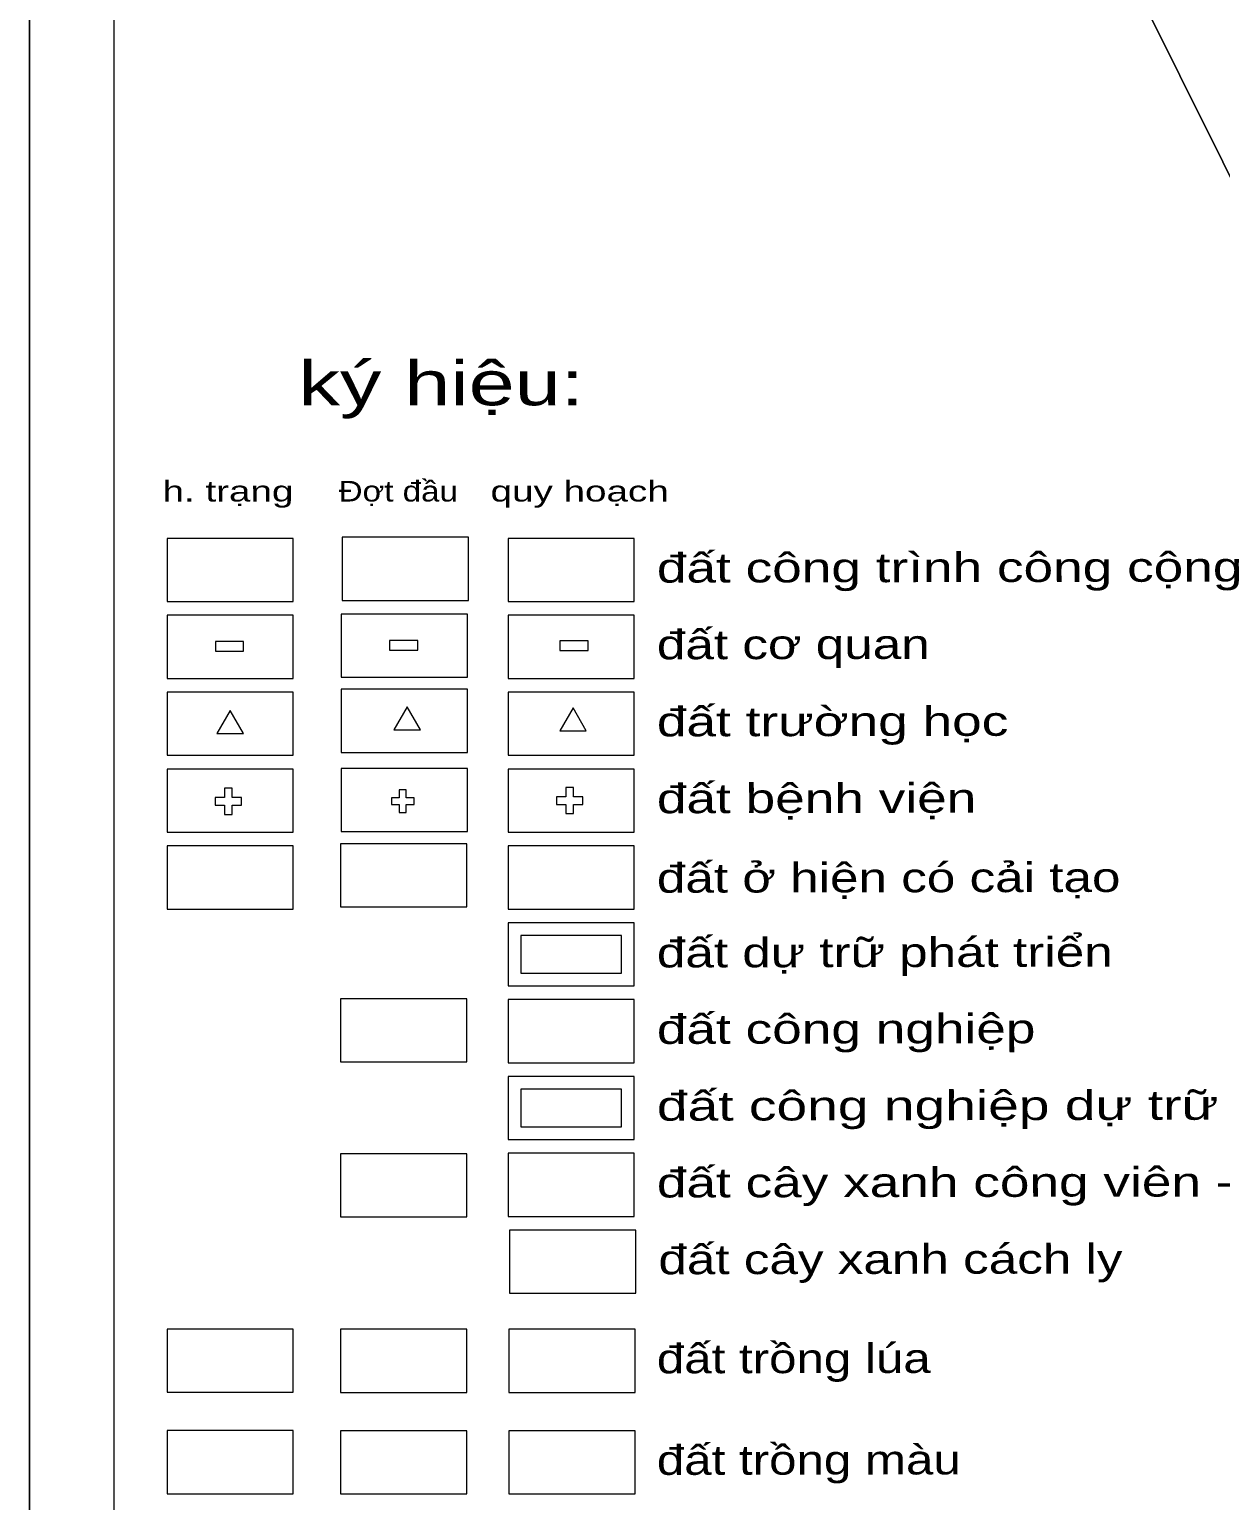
# Model space of a CAD drawing. Header units: metres. Extents: x 532950 to 537618, y 1849954 to 1853119.
# Drawn here: x 533349 to 533854, y 1850342 to 1850966 of the extents above; entities that cross this region are included whole.
import ezdxf

# ---------------------------------------------------------------- set-up
doc = ezdxf.new("R2010")
doc.units = ezdxf.units.M
doc.header["$LTSCALE"] = 3.1
for name, color, linetype, lineweight in [('12', 7, 'Continuous', 13), ('13', 7, 'Continuous', 13), ('14', 7, 'Continuous', 13), ('15', 7, 'Continuous', 13), ('16', 7, 'Continuous', 13), ('17', 7, 'Continuous', 13), ('18', 7, 'Continuous', 13), ('19', 7, 'Continuous', 13), ('20', 7, 'Continuous', 13), ('22', 7, 'Continuous', 13), ('23', 7, 'Continuous', 13), ('24', 7, 'Continuous', 13), ('25', 7, 'Continuous', 13), ('26', 7, 'Continuous', 13), ('29', 7, 'Continuous', 13), ('30', 7, 'Continuous', 13), ('31', 7, 'Continuous', 13), ('32', 7, 'Continuous', 13), ('35', 7, 'Continuous', 13), ('36', 7, 'Continuous', 13), ('37', 7, 'Continuous', 13), ('41', 7, 'Continuous', 13), ('43', 7, 'Continuous', 13), ('46', 7, 'Continuous', 13), ('58', 7, 'Continuous', 13), ('59', 7, 'Continuous', 13), ('60', 7, 'Continuous', 13)]:
    doc.layers.add(name, color=color, linetype=linetype, lineweight=lineweight)
doc.layers.add('27', color=7, linetype='Continuous')

msp = doc.modelspace()

# ---------------------------------------------------------------- linework, layer by layer
at = {"layer": '12'}
msp.add_lwpolyline([(533480.58, 1850462.04), (533534.15, 1850462.04), (533534.15, 1850488.83), (533480.58, 1850488.83)], close=True, dxfattribs=at)
at = {"layer": '13'}
for points in [[(533480.91, 1850659.15), (533534.48, 1850659.15), (533534.48, 1850685.93), (533480.91, 1850685.93)], [(533407.03, 1850657.93), (533460.61, 1850657.93), (533460.61, 1850684.71), (533407.03, 1850684.71)]]:
    msp.add_lwpolyline(points, close=True, dxfattribs=at)
at = {"layer": '14'}
msp.add_lwpolyline([(533480.91, 1850691.02), (533534.48, 1850691.02), (533534.48, 1850717.81), (533480.91, 1850717.81)], close=True, dxfattribs=at)
at = {"layer": '15'}
msp.add_lwpolyline([(533481.37, 1850723.61), (533534.94, 1850723.61), (533534.94, 1850750.39), (533481.37, 1850750.39)], close=True, dxfattribs=at)
at = {"layer": '16'}
msp.add_lwpolyline([(533480.58, 1850527.8), (533534.15, 1850527.8), (533534.15, 1850554.58), (533480.58, 1850554.58)], close=True, dxfattribs=at)
at = {"layer": '17'}
msp.add_lwpolyline([(533552.33, 1850429.73), (533605.91, 1850429.73), (533605.91, 1850456.52), (533552.33, 1850456.52)], close=True, dxfattribs=at)
at = {"layer": '18'}
msp.add_lwpolyline([(533513.42, 1850706.68), (533501.41, 1850706.68), (533501.41, 1850702.52), (533513.42, 1850702.52)], close=True, dxfattribs=at)
msp.add_lwpolyline([(533513.42, 1850706.68), (533501.41, 1850706.68), (533501.41, 1850702.52), (533513.42, 1850702.52)], close=True, dxfattribs=at)
at = {"layer": '19'}
for points in [[(533407.03, 1850690.54), (533460.61, 1850690.54), (533460.61, 1850717.33), (533407.03, 1850717.33)], [(533439.53, 1850706.21), (533427.53, 1850706.21), (533427.53, 1850702.04), (533439.53, 1850702.04)], [(533439.53, 1850706.21), (533427.53, 1850706.21), (533427.53, 1850702.04), (533439.53, 1850702.04)], [(533585.66, 1850706.48), (533573.65, 1850706.48), (533573.65, 1850702.31), (533585.66, 1850702.31)]]:
    msp.add_lwpolyline(points, close=True, dxfattribs=at)
at = {"layer": '20'}
msp.add_lwpolyline([(533407.03, 1850592.69), (533460.61, 1850592.69), (533460.61, 1850619.48), (533407.03, 1850619.48)], close=True, dxfattribs=at)
at = {"layer": '22'}
for points in [[(533407.03, 1850387.69), (533460.61, 1850387.69), (533460.61, 1850414.48), (533407.03, 1850414.48)], [(533480.57, 1850387.6), (533534.15, 1850387.6), (533534.15, 1850414.39), (533480.57, 1850414.39)], [(533552.01, 1850387.6), (533605.59, 1850387.6), (533605.59, 1850414.39), (533552.01, 1850414.39)]]:
    msp.add_lwpolyline(points, close=True, dxfattribs=at)
at = {"layer": '23'}
for points in [[(533407.03, 1850723.16), (533460.61, 1850723.16), (533460.61, 1850749.94), (533407.03, 1850749.94)], [(533407.03, 1850625.31), (533460.61, 1850625.31), (533460.61, 1850652.09), (533407.03, 1850652.09)], [(533480.91, 1850625.56), (533534.48, 1850625.56), (533534.48, 1850652.34), (533480.91, 1850652.34)], [(533427.49, 1850636.78), (533431.44, 1850636.78), (533431.44, 1850632.84), (533434.7, 1850632.84), (533434.7, 1850636.78), (533438.64, 1850636.78), (533438.64, 1850640.04), (533434.7, 1850640.04), (533434.7, 1850643.98), (533431.44, 1850643.98), (533431.44, 1850640.04), (533427.49, 1850640.04)], [(533511.85, 1850639.92), (533508.5, 1850639.92), (533508.5, 1850643.28), (533505.57, 1850643.28), (533505.57, 1850639.92), (533502.22, 1850639.92), (533502.22, 1850637), (533505.57, 1850637), (533505.57, 1850633.65), (533508.5, 1850633.65), (533508.5, 1850637), (533511.85, 1850637)]]:
    msp.add_lwpolyline(points, close=True, dxfattribs=at)
at = {"layer": '24'}
msp.add_lwpolyline([(533551.69, 1850657.93), (533605.26, 1850657.93), (533605.26, 1850684.71), (533551.69, 1850684.71)], close=True, dxfattribs=at)
at = {"layer": '25'}
for points in [[(533551.69, 1850527.46), (533605.26, 1850527.46), (533605.26, 1850554.25), (533551.69, 1850554.25)], [(533605.26, 1850494.88), (533605.26, 1850521.67), (533551.69, 1850521.67), (533551.69, 1850494.88)], [(533599.8, 1850500.34), (533599.8, 1850516.21), (533557.15, 1850516.21), (533557.15, 1850500.34)]]:
    msp.add_lwpolyline(points, close=True, dxfattribs=at)
at = {"layer": '26'}
for points in [[(533407.03, 1850723.16), (533460.61, 1850723.16), (533460.61, 1850749.94), (533407.03, 1850749.94)], [(533481.37, 1850723.61), (533534.94, 1850723.61), (533534.94, 1850750.39), (533481.37, 1850750.39)], [(533551.69, 1850723.16), (533605.26, 1850723.16), (533605.26, 1850749.94), (533551.69, 1850749.94)], [(533407.03, 1850690.54), (533460.61, 1850690.54), (533460.61, 1850717.33), (533407.03, 1850717.33)], [(533480.91, 1850691.02), (533534.48, 1850691.02), (533534.48, 1850717.81), (533480.91, 1850717.81)], [(533551.69, 1850690.54), (533605.26, 1850690.54), (533605.26, 1850717.33), (533551.69, 1850717.33)], [(533480.91, 1850659.15), (533534.48, 1850659.15), (533534.48, 1850685.93), (533480.91, 1850685.93)], [(533407.03, 1850657.93), (533460.61, 1850657.93), (533460.61, 1850684.71), (533407.03, 1850684.71)], [(533551.69, 1850657.93), (533605.26, 1850657.93), (533605.26, 1850684.71), (533551.69, 1850684.71)], [(533407.03, 1850625.31), (533460.61, 1850625.31), (533460.61, 1850652.09), (533407.03, 1850652.09)], [(533480.91, 1850625.56), (533534.48, 1850625.56), (533534.48, 1850652.34), (533480.91, 1850652.34)], [(533551.69, 1850625.31), (533605.26, 1850625.31), (533605.26, 1850652.09), (533551.69, 1850652.09)], [(533407.03, 1850592.69), (533460.61, 1850592.69), (533460.61, 1850619.48), (533407.03, 1850619.48)], [(533407.03, 1850592.69), (533460.61, 1850592.69), (533460.61, 1850619.48), (533407.03, 1850619.48)], [(533480.58, 1850593.61), (533534.15, 1850593.61), (533534.15, 1850620.4), (533480.58, 1850620.4)], [(533480.58, 1850593.61), (533534.15, 1850593.61), (533534.15, 1850620.4), (533480.58, 1850620.4)], [(533551.69, 1850592.69), (533605.26, 1850592.69), (533605.26, 1850619.48), (533551.69, 1850619.48)], [(533551.69, 1850592.69), (533605.26, 1850592.69), (533605.26, 1850619.48), (533551.69, 1850619.48)], [(533551.69, 1850560.08), (533605.26, 1850560.08), (533605.26, 1850586.86), (533551.69, 1850586.86)], [(533551.69, 1850560.08), (533605.26, 1850560.08), (533605.26, 1850586.86), (533551.69, 1850586.86)], [(533557.15, 1850565.54), (533599.8, 1850565.54), (533599.8, 1850581.4), (533557.15, 1850581.4)], [(533480.58, 1850527.8), (533534.15, 1850527.8), (533534.15, 1850554.58), (533480.58, 1850554.58)], [(533480.58, 1850527.8), (533534.15, 1850527.8), (533534.15, 1850554.58), (533480.58, 1850554.58)], [(533551.69, 1850527.46), (533605.26, 1850527.46), (533605.26, 1850554.25), (533551.69, 1850554.25)], [(533551.69, 1850527.46), (533605.26, 1850527.46), (533605.26, 1850554.25), (533551.69, 1850554.25)], [(533551.69, 1850527.46), (533605.26, 1850527.46), (533605.26, 1850554.25), (533551.69, 1850554.25)], [(533551.69, 1850527.46), (533605.26, 1850527.46), (533605.26, 1850554.25), (533551.69, 1850554.25)], [(533551.69, 1850494.88), (533605.26, 1850494.88), (533605.26, 1850521.67), (533551.69, 1850521.67)], [(533551.69, 1850494.88), (533605.26, 1850494.88), (533605.26, 1850521.67), (533551.69, 1850521.67)], [(533551.69, 1850494.88), (533605.26, 1850494.88), (533605.26, 1850521.67), (533551.69, 1850521.67)], [(533551.69, 1850494.88), (533605.26, 1850494.88), (533605.26, 1850521.67), (533551.69, 1850521.67)], [(533557.15, 1850500.34), (533599.8, 1850500.34), (533599.8, 1850516.21), (533557.15, 1850516.21)], [(533480.58, 1850462.04), (533534.15, 1850462.04), (533534.15, 1850488.83), (533480.58, 1850488.83)], [(533480.58, 1850462.04), (533534.15, 1850462.04), (533534.15, 1850488.83), (533480.58, 1850488.83)], [(533480.58, 1850462.04), (533534.15, 1850462.04), (533534.15, 1850488.83), (533480.58, 1850488.83)], [(533551.69, 1850462.31), (533605.26, 1850462.31), (533605.26, 1850489.09), (533551.69, 1850489.09)], [(533551.69, 1850462.31), (533605.26, 1850462.31), (533605.26, 1850489.09), (533551.69, 1850489.09)], [(533551.69, 1850462.31), (533605.26, 1850462.31), (533605.26, 1850489.09), (533551.69, 1850489.09)], [(533552.33, 1850429.73), (533605.91, 1850429.73), (533605.91, 1850456.52), (533552.33, 1850456.52)], [(533552.33, 1850429.73), (533605.91, 1850429.73), (533605.91, 1850456.52), (533552.33, 1850456.52)], [(533552.33, 1850429.73), (533605.91, 1850429.73), (533605.91, 1850456.52), (533552.33, 1850456.52)], [(533407.03, 1850387.69), (533460.61, 1850387.69), (533460.61, 1850414.48), (533407.03, 1850414.48)], [(533480.57, 1850387.6), (533534.15, 1850387.6), (533534.15, 1850414.39), (533480.57, 1850414.39)], [(533552.01, 1850387.6), (533605.59, 1850387.6), (533605.59, 1850414.39), (533552.01, 1850414.39)], [(533407.03, 1850344.62), (533460.61, 1850344.62), (533460.61, 1850371.4), (533407.03, 1850371.4)], [(533480.57, 1850344.53), (533534.15, 1850344.53), (533534.15, 1850371.31), (533480.57, 1850371.31)], [(533552.01, 1850344.53), (533605.59, 1850344.53), (533605.59, 1850371.31), (533552.01, 1850371.31)]]:
    msp.add_lwpolyline(points, close=True, dxfattribs=at)
at = {"layer": '29'}
msp.add_lwpolyline([(533551.69, 1850592.69), (533605.26, 1850592.69), (533605.26, 1850619.48), (533551.69, 1850619.48)], close=True, dxfattribs=at)
at = {"layer": '30'}
msp.add_lwpolyline([(533551.69, 1850690.54), (533605.26, 1850690.54), (533605.26, 1850717.33), (533551.69, 1850717.33)], close=True, dxfattribs=at)
at = {"layer": '31'}
for points in [[(533605.26, 1850560.08), (533605.26, 1850586.86), (533551.69, 1850586.86), (533551.69, 1850560.08)], [(533599.8, 1850565.54), (533599.8, 1850581.4), (533557.15, 1850581.4), (533557.15, 1850565.54)]]:
    msp.add_lwpolyline(points, close=True, dxfattribs=at)
at = {"layer": '32'}
for points in [[(533508.88, 1850678.52), (533503.23, 1850668.74), (533514.53, 1850668.74)], [(533572.32, 1850637.09), (533576.26, 1850637.09), (533576.26, 1850633.15), (533579.52, 1850633.15), (533579.52, 1850637.09), (533583.46, 1850637.09), (533583.46, 1850640.35), (533579.52, 1850640.35), (533579.52, 1850644.29), (533576.26, 1850644.29), (533576.26, 1850640.35), (533572.32, 1850640.35)]]:
    msp.add_lwpolyline(points, close=True, dxfattribs=at)
at = {"layer": '35'}
msp.add_lwpolyline([(533551.69, 1850462.31), (533605.26, 1850462.31), (533605.26, 1850489.09), (533551.69, 1850489.09)], close=True, dxfattribs=at)
at = {"layer": '36'}
msp.add_lwpolyline([(533480.58, 1850593.61), (533534.15, 1850593.61), (533534.15, 1850620.4), (533480.58, 1850620.4)], close=True, dxfattribs=at)
at = {"layer": '37'}
for points in [[(533551.69, 1850723.16), (533605.26, 1850723.16), (533605.26, 1850749.94), (533551.69, 1850749.94)], [(533551.69, 1850625.31), (533605.26, 1850625.31), (533605.26, 1850652.09), (533551.69, 1850652.09)]]:
    msp.add_lwpolyline(points, close=True, dxfattribs=at)
at = {"layer": '41'}
for points in [[(533407.03, 1850344.62), (533460.61, 1850344.62), (533460.61, 1850371.4), (533407.03, 1850371.4)], [(533480.57, 1850344.53), (533534.15, 1850344.53), (533534.15, 1850371.31), (533480.57, 1850371.31)], [(533552.01, 1850344.53), (533605.59, 1850344.53), (533605.59, 1850371.31), (533552.01, 1850371.31)]]:
    msp.add_lwpolyline(points, close=True, dxfattribs=at)
at = {"layer": '43'}
for points in [[(533433.8, 1850676.88), (533428.16, 1850667.12), (533439.43, 1850667.12)], [(533433.8, 1850676.88), (533428.16, 1850667.12), (533439.43, 1850667.12)], [(533579.26, 1850677.99), (533573.63, 1850668.23), (533584.9, 1850668.23)]]:
    msp.add_lwpolyline(points, close=True, dxfattribs=at)
at = {"layer": '46'}
msp.add_lwpolyline([(533635.8, 1851349.93), (533873.15, 1850873.11), (534002.03, 1850648.31), (534006.32, 1850639.83), (534013.89, 1850647.54), (534029.75, 1850665.42), (534029.75, 1850673.42), (534048.85, 1850705.9), (534056.52, 1850720.57), (534065.25, 1850743.42), (534081.25, 1850782.92), (534097.25, 1850850.42), (534098.91, 1850867.44), (534100.59, 1850900.97), (534102.25, 1850908.92), (534109.75, 1850923.92), (534118.25, 1850929.92), (534111.58, 1850939.36), (534094.75, 1850924.92), (534083.02, 1850924.84), (534064.73, 1850918.59), (534024.92, 1850959.63), (534043.52, 1850992.21)], dxfattribs=at)
at = {"layer": '58'}
msp.add_lwpolyline([(534013.89, 1850647.54), (534006.32, 1850639.83), (534002.03, 1850648.31), (533873.15, 1850873.11), (533635.8, 1851349.93)], dxfattribs=at)
at = {"layer": '59'}
for points in [[(537432.41, 1849953.71), (537432.41, 1852676.21), (533348.66, 1852676.21), (533348.66, 1849953.71)], [(533348.66, 1852676.21), (537432.41, 1852676.21), (537432.41, 1849953.71), (533348.66, 1849953.71)], [(533348.66, 1852676.21), (537432.41, 1852676.21), (537432.41, 1849953.71), (533348.66, 1849953.71)], [(533384.63, 1852640.25), (537396.45, 1852640.25), (537396.45, 1849989.67), (533384.63, 1849989.67)], [(533384.63, 1852640.25), (537396.45, 1852640.25), (537396.45, 1849989.67), (533384.63, 1849989.67)]]:
    msp.add_lwpolyline(points, close=True, dxfattribs=at)
at = {"layer": '60'}
msp.add_lwpolyline([(536154.15, 1851837.6), (534610.33, 1852284.53), (534600.32, 1852290.54), (534590.7, 1852288.94), (534492.17, 1852324.08), (534334.23, 1852264.06), (534331.47, 1852261.17), (534130.25, 1851934.92), (533977.25, 1851648.42), (533635.8, 1851349.93), (533873.15, 1850873.11), (533992.13, 1850668.54), (534105.12, 1850436.64), (534145.62, 1850408.51), (534298.25, 1850375.42), (534676.75, 1850366.42), (535302.13, 1850496.65), (535596.71, 1850749.44), (535598.07, 1850750.64), (535665.25, 1850813.42), (535773.25, 1850864.92), (535903.25, 1850946.42)], dxfattribs=at)

# ---------------------------------------------------------------- texts
at = {"layer": '27'}
for s, height, width, p in [('ký hiệu:', 18.75, 1.4, (533462.83, 1850806.39)), ('h. trạng', 8.75, 1.4, (533405.11, 1850765.58)), ('Đợt đầu', 8.75, 1.2, (533479.85, 1850765.58)), ('quy hoạch', 8.75, 1.4, (533544.28, 1850765.58))]:
    msp.add_text(s, height=height, dxfattribs=dict(at, width=width)).set_placement(p)
for s, width, p in [('đất công trình công cộng', 1.35, (533614.84, 1850731.17)), ('đất cơ quan', 1.3, (533614.84, 1850698.63)), ('đất trường học', 1.35, (533614.84, 1850665.93)), ('đất bệnh viện', 1.35, (533614.84, 1850633.32)), ('đất ở hiện có cải tạo', 1.3, (533614.84, 1850599.61)), ('đất dự trữ phát triển', 1.3, (533614.84, 1850567.9)), ('đất công nghiệp ', 1.35, (533614.84, 1850535.47)), ('đất công nghiệp dự trữ', 1.4, (533614.84, 1850502.89)), ('đất cây xanh công viên - tdtt', 1.35, (533614.84, 1850470.32)), ('đất cây xanh cách ly', 1.3, (533615.49, 1850437.74)), ('đất trồng lúa', 1.25, (533614.84, 1850395.7)), ('đất trồng màu', 1.25, (533614.84, 1850352.63))]:
    msp.add_text(s, height=12.5, rotation=0.1, dxfattribs=dict(at, width=width)).set_placement(p)

doc.saveas('drawing.dxf')
